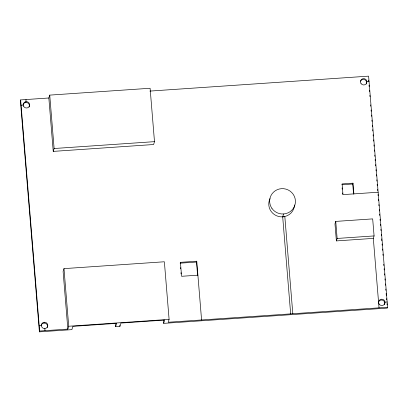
<?xml version="1.0" encoding="UTF-8"?>
<svg xmlns="http://www.w3.org/2000/svg" width="408" height="408" viewBox="0 0 408 408"><rect width="100%" height="100%" fill="white"/><g stroke="black" fill="none" stroke-linecap="round" stroke-linejoin="round"><path stroke-width="0.61" d="M48.848 97.991L53.239 151.383L153.612 144.524L154.494 141.653L150.108 88.261L49.73 95.115L48.848 97.991L20.655 99.914L20.4 100.735L39.392 331.857L71.874 329.639L72.884 326.354L116.642 323.365L115.632 326.645L119.921 326.354L120.931 323.07L164.689 320.081L163.679 323.365L387.345 308.086L387.6 307.265L368.608 76.143L149.858 91.091M25.928 102.479L26.01 99.552M53.239 151.383L54.121 148.512L49.73 95.115M39.392 331.857L39.642 331.036L20.655 99.914M44.054 323.054L44.309 322.233A3.228 3.167 17.1 0 1 47.481 326.788A3.228 3.167 17.1 0 1 41.917 327.17A3.228 3.167 17.1 0 1 44.309 322.233M387.6 307.265L168.218 322.254L169.101 319.377L164.368 261.768L63.99 268.627L63.107 271.499L67.84 329.108L39.642 331.036M67.84 329.108L68.722 326.237L63.99 268.627M180.428 262.339L180.173 263.16L196.503 262.043L196.753 261.222L180.428 262.339L181.575 276.298L197.9 275.181M290.669 313.885L282.693 216.842L283.58 213.971M335.743 221.411L334.983 223.87L336.386 240.909L373.32 238.389L374.08 235.926L372.677 218.887L335.743 221.411L337.141 238.451L336.386 240.909M353.568 194.081L352.741 183.998L352.991 183.177L342.108 183.921L342.985 194.631L378.15 192.229M21.083 105.188L23.23 105.04M366.899 81.564L369.041 81.416M54.121 148.512L154.494 141.653M341.853 184.742L352.741 183.998M282.693 216.842L284.835 216.694L292.811 313.742M337.141 238.451L374.08 235.926M39.209 325.762L41.356 325.615M385.025 302.139L387.166 301.991M68.722 326.237L169.101 319.377M368.618 80.141L368.72 81.411M369.036 85.221L369.138 86.491M369.449 90.301L369.556 91.571M369.867 95.38L369.974 96.65M370.653 104.902L370.755 106.172M371.071 109.982L371.173 111.251M371.484 115.061L371.591 116.331M371.902 120.141L372.009 121.411M372.32 125.22L372.428 126.49M372.688 129.667L372.79 130.937M373.106 134.747L373.208 136.017M373.519 139.827L373.626 141.097M373.937 144.906L374.044 146.176M374.355 149.986L374.462 151.256M374.774 155.066L374.875 156.335M375.141 159.508L375.243 160.778M375.554 164.587L375.661 165.857M375.972 169.667L376.079 170.937M376.39 174.746L376.497 176.016M376.808 179.826L376.91 181.096M377.176 184.268L377.278 185.538M377.589 189.348L377.696 190.618M378.007 194.427L378.114 195.697M378.425 199.507L378.532 200.777M378.843 204.587L378.945 205.856M379.262 209.666L379.364 210.936M379.624 214.113L379.731 215.383M380.042 219.193L380.149 220.463M380.46 224.273L380.567 225.542M380.878 229.352L380.98 230.622M381.296 234.432L381.398 235.702M381.659 238.874L381.817 240.781M382.077 243.953L382.184 245.223M382.495 249.033L382.602 250.303M382.913 254.113L383.015 255.382M383.75 264.272L383.851 265.542M384.112 268.719L384.219 269.989M384.53 273.799L384.637 275.069M384.948 278.878L385.05 280.148M385.366 283.958L385.468 285.228M385.784 289.037L385.886 290.307M386.147 293.48L386.305 295.387M386.565 298.559L386.672 299.829M386.983 303.639L387.085 304.909M373.32 238.389L379.032 307.851M352.991 183.177L353.874 193.892M342.113 187.894L342.215 189.154M342.526 192.933L342.633 194.193M196.753 261.222L201.583 319.974M196.503 262.043L197.594 275.369M180.54 267.602L180.642 268.867M180.958 272.677L181.06 273.947M163.419 320.224L163.679 323.365M119.814 325.1L119.921 326.354M115.377 323.508L115.632 326.645M44.829 328.562L45.002 330.669M360.519 81.212A3.228 3.167 17.1 0 1 364.813 79.754A3.228 3.167 17.1 0 1 366.343 83.992M23.016 105.034A3.228 3.167 17.1 0 1 27.178 102.638A3.228 3.167 17.1 0 1 29.101 107.034M41.142 325.61A3.228 3.167 17.1 0 1 45.303 323.212A3.228 3.167 17.1 0 1 47.226 327.609M378.384 302.573A3.228 3.167 17.1 0 1 382.546 300.171A3.228 3.167 17.1 0 1 384.469 304.572M294.535 204.969A12.918 12.658 17.1 0 1 278.506 216.454A12.918 12.658 17.1 0 1 270.004 198.625M361.029 83.553A3.228 3.167 17.1 0 0 366.598 83.176A3.228 3.167 17.1 0 0 363.426 78.622A3.228 3.167 17.1 0 0 361.029 83.553M23.786 106.595A3.228 3.167 17.1 0 0 29.356 106.213A3.228 3.167 17.1 0 0 26.183 101.658A3.228 3.167 17.1 0 0 23.786 106.595M379.16 304.128A3.228 3.167 17.1 0 0 384.724 303.751A3.228 3.167 17.1 0 0 381.551 299.197A3.228 3.167 17.1 0 0 379.16 304.128M271.927 208.401A12.918 12.658 17.1 0 0 294.194 206.881A12.918 12.658 17.1 0 0 281.5 188.664A12.918 12.658 17.1 0 0 271.927 208.401"/></g></svg>
